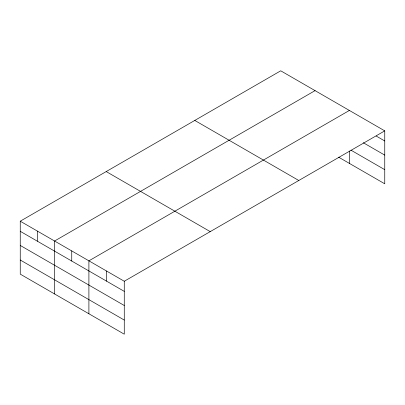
<?xml version="1.0" encoding="UTF-8"?>
<svg xmlns="http://www.w3.org/2000/svg" width="405" height="405" viewBox="0 0 405 405"><rect width="100%" height="100%" fill="white"/><g stroke="black" fill="none" stroke-linecap="round" stroke-linejoin="round"><path stroke-width="0.61" d="M384.75 130.866L280.731 70.809L20.25 221.196L20.25 274.134L124.269 334.191L124.269 281.252L384.75 130.866L384.75 183.804L338.656 157.191M315.055 90.629L54.579 241.015L54.579 293.954M349.383 110.449L88.903 260.835L88.903 313.769M376.174 136.029L384.75 140.975M363.315 142.737L384.75 155.11M350.993 150.179L384.75 169.67M194.77 120.437L298.794 180.493M106.206 171.568L210.23 231.625M20.25 221.196L124.269 281.252M20.25 231.311L124.269 291.367M20.25 245.44L124.269 305.497M20.25 260.005L124.269 320.056M349.383 151.095L349.383 163.382M106.586 271.041L106.586 281.156M71.741 250.923L71.741 261.038M37.412 231.108L37.412 241.218"/></g></svg>
